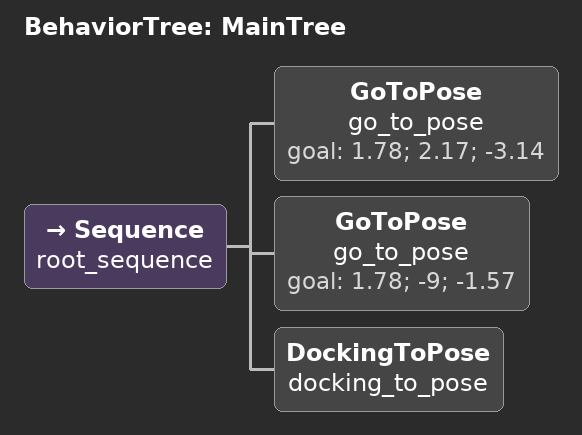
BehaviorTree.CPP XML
<root BTCPP_format="4" >
    <BehaviorTree ID="MainTree">
        <Sequence name="root_sequence">
            <GoToPose name="go_to_pose" goal="1.78; 2.17; -3.14"/>
            <GoToPose name="go_to_pose" goal="1.78; -9; -1.57"/>
            <DockingToPose name="docking_to_pose"/>
        </Sequence>
     </BehaviorTree>
 </root>
